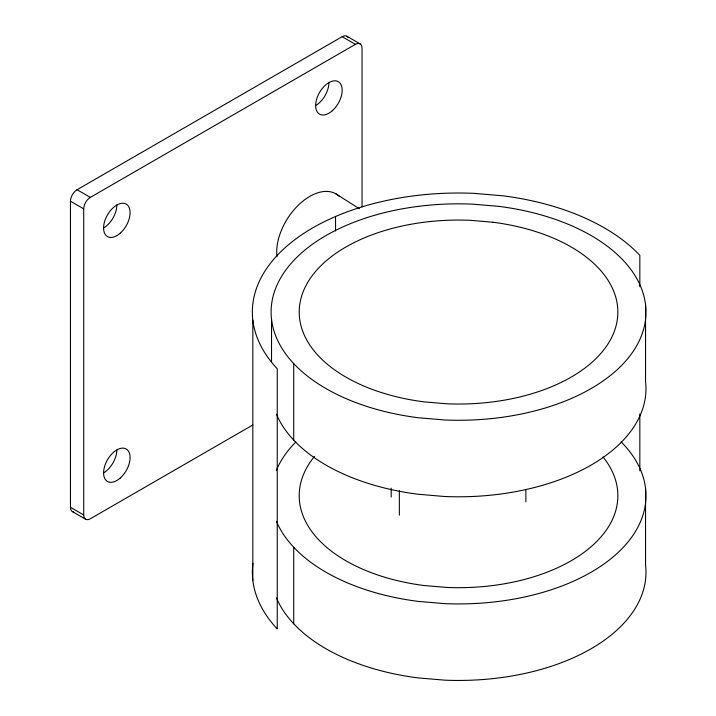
<?xml version="1.0" encoding="UTF-8"?>
<svg xmlns="http://www.w3.org/2000/svg" width="716" height="716" viewBox="0 0 716 716"><rect width="100%" height="100%" fill="white"/><g stroke="black" fill="none" stroke-linecap="round" stroke-linejoin="round"><path stroke-width="1.07" d="M73.766 512.021A9.371 5.415 -60 0 1 70.454 507.304L70.454 201.214A9.371 5.415 -60 0 1 77.077 189.731L342.159 36.686A9.371 5.415 -60 0 1 347.904 37.196M252.864 424.946L90.332 518.778A9.371 5.415 -60 0 1 83.709 514.956L83.709 208.866A9.371 5.415 -60 0 1 90.332 197.383L355.413 44.338A9.371 5.415 -60 0 1 362.045 48.169L362.045 206.799M346.848 36.221L360.103 43.873M342.159 36.686L355.413 44.338M77.077 189.731L90.332 197.383M70.454 201.214L83.709 208.866M70.454 507.304L83.709 514.956M72.397 511.591L85.651 519.243M335.902 193.848L359.378 208.768M645.546 304.694L645.546 381.216A187.44 108.214 0 0 1 444.538 496.492L418.072 494.246A187.44 108.214 0 0 1 276.439 414.233M645.546 488.357L645.546 564.879A187.44 108.214 0 0 1 444.538 680.146L418.072 677.9A187.44 108.214 0 0 1 276.439 597.887M639.836 286.624L639.836 255.352A206.19 119.044 0 0 0 503.044 195.817L473.947 193.347A206.19 119.044 0 0 0 285.46 247.36A206.19 119.044 0 0 0 277.244 368.749L277.244 628.925A206.19 119.044 0 0 1 252.927 563.34M639.836 413.92L639.836 470.868M525.884 489.61L525.884 501.871M399.349 490.666L399.349 515.18M391.196 488.133L391.196 497.047M335.536 216.518L335.536 231.035M293.721 363.594L293.721 440.116M293.721 547.248L293.721 623.77M271.534 319.408L271.534 361.553M252.829 320.142L252.829 580.318M276.994 256.731A46.862 28.309 -57.6 0 1 298.339 205.17A46.862 28.309 -57.6 0 1 339.142 196.274M328.913 82.6A18.741 10.821 -60 0 1 315.658 105.556M116.842 450.113A18.741 10.821 -60 0 1 103.408 472.972M621.193 441.924A187.44 108.214 0 0 1 617.085 553.441A187.44 108.214 0 0 1 444.538 603.624L418.072 601.377A187.44 108.214 0 0 1 276.439 521.364M276.322 470.34A187.44 108.214 0 0 1 295.78 442.032M116.842 205.036A18.741 10.821 -60 0 1 103.587 227.992M603.015 456.924A159.328 91.988 0 0 1 446.632 587.433L424.149 585.527A159.328 91.988 0 0 1 314.521 456.361M498.998 206.387L472.542 204.141A187.44 108.214 0 0 0 273.1 296.29A187.44 108.214 0 0 0 418.072 417.723L444.538 419.97A187.44 108.214 0 0 0 643.979 327.812A187.44 108.214 0 0 0 498.998 206.387M492.93 222.237L470.439 220.322A159.328 91.988 0 0 0 300.917 298.653A159.328 91.988 0 0 0 424.149 401.873L446.632 403.779A159.328 91.988 0 0 0 616.163 325.449A159.328 91.988 0 0 0 492.93 222.237M120.1 478.172A18.741 10.821 -60 0 0 126.338 449.057A18.741 10.821 -60 0 0 104.088 468.425A18.741 10.821 -60 0 0 120.1 478.172M332.34 110.712A18.741 10.821 -60 0 0 338.283 81.669A18.741 10.821 -60 0 0 316.105 101.341A18.741 10.821 -60 0 0 332.34 110.712M120.27 233.148A18.741 10.821 -60 0 0 126.213 204.105A18.741 10.821 -60 0 0 104.035 223.768A18.741 10.821 -60 0 0 120.27 233.148"/></g></svg>
